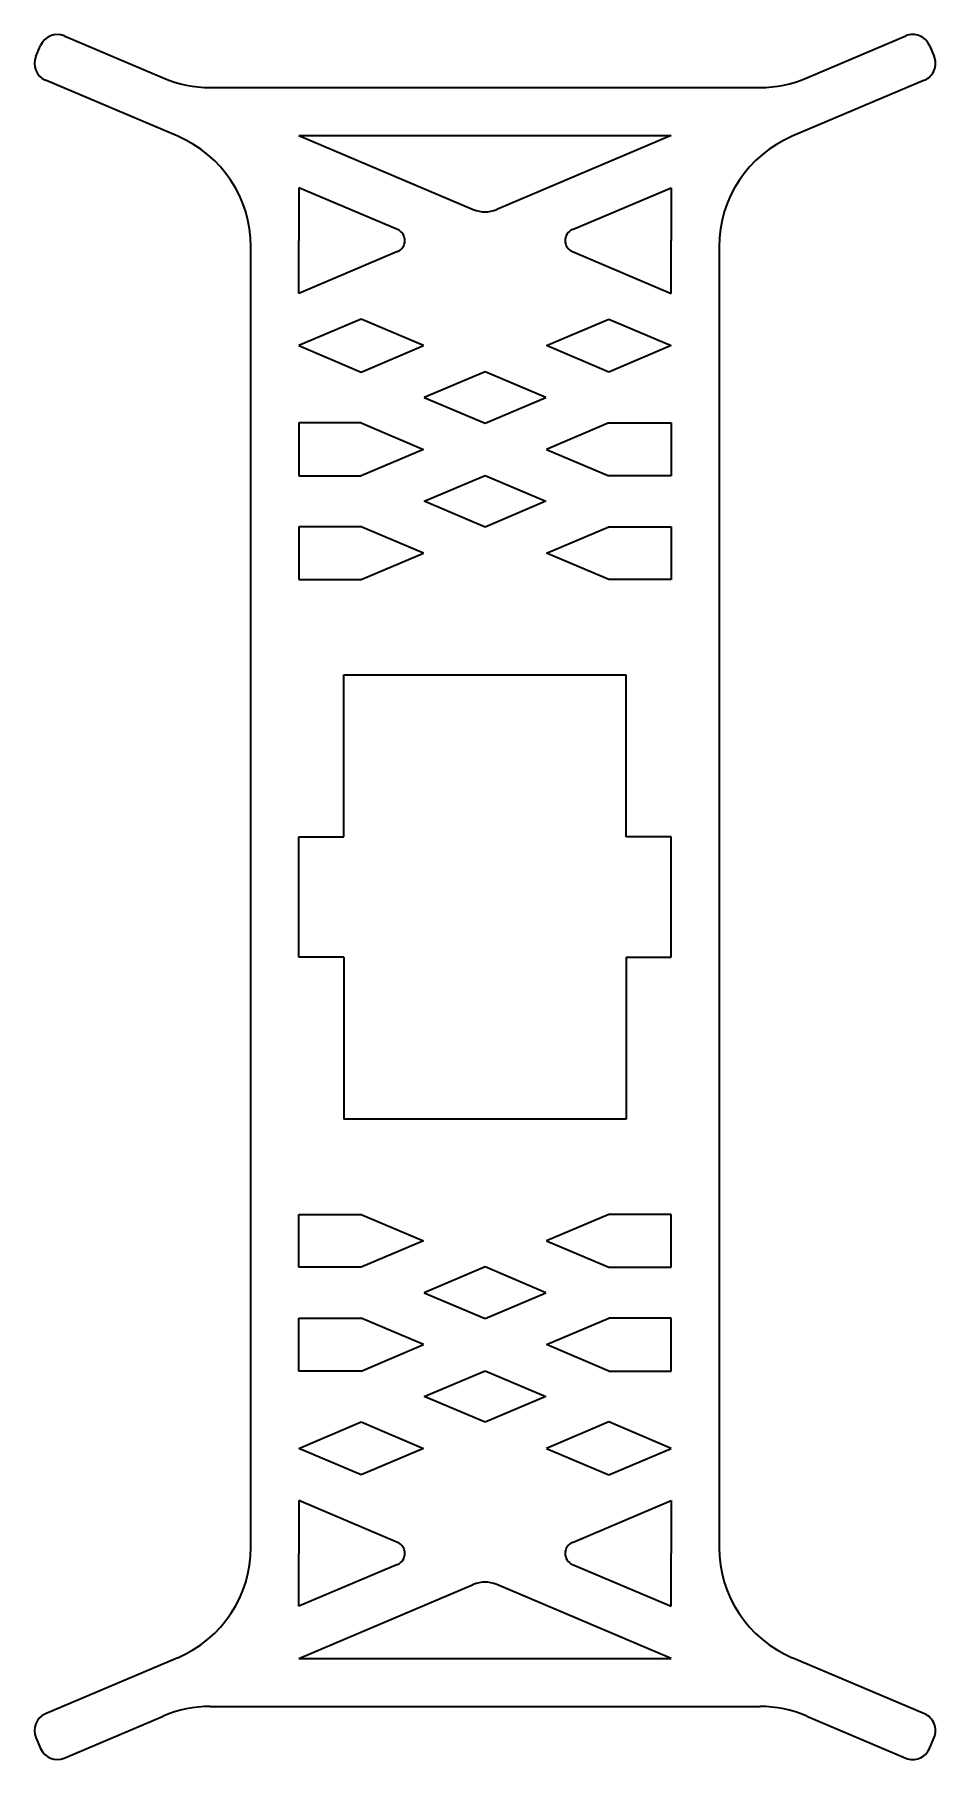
# Model space of a CAD drawing. Extents: x 30 to 180, y 5 to 292.
import ezdxf

# ---------------------------------------------------------------- set-up
doc = ezdxf.new("R2010")
doc.units = 0

msp = doc.modelspace()

# ---------------------------------------------------------------- linework, layer by layer
at = {"color": 7, "lineweight": 35, "ltscale": 0.05}
for p, q in [((30.186905, 288.563293), (30.968369, 290.404297)), ((179.031631, 290.404297), (179.813095, 288.563293)), ((30.186905, 8.436707), (30.968369, 6.595688)), ((179.031631, 6.595688), (179.813095, 8.436707))]:
    msp.add_line(p, q, dxfattribs=at)
at = {"color": 7, "lineweight": 35, "ltscale": 0.448274}
for p, q in [((34.902077, 291.993622), (51.407604, 284.987427)), ((158.592392, 284.987427), (175.097931, 291.993622)), ((34.902077, 5.006378), (51.407604, 12.012558)), ((158.592392, 12.012558), (175.097931, 5.006378))]:
    msp.add_line(p, q, dxfattribs=at)
at = {"color": 7, "lineweight": 35}
for p, q in [((53.814621, 275.274841), (31.776222, 284.629578)), ((178.223785, 284.629578), (156.185379, 275.274841)), ((59.222225, 283.397522), (150.777771, 283.397522)), ((74, 275.397552), (136, 275.397552)), ((74, 275.397552), (103.046341, 263.068115)), ((136, 275.397552), (106.953659, 263.068115)), ((66, 40.135254), (66, 256.864746)), ((144, 256.864746), (144, 40.135254)), ((81.5, 158.5), (81.5, 185.5)), ((81.5, 185.5), (128.5, 185.5)), ((128.5, 158.5), (128.5, 185.5)), ((74, 138.5), (74, 158.5)), ((136, 138.5), (136, 158.5)), ((81.5, 138.5), (81.5, 111.5)), ((128.5, 138.5), (128.5, 111.5)), ((128.5, 111.5), (81.5, 111.5)), ((74, 21.602455), (103.046341, 33.9319)), ((136, 21.602455), (106.953659, 33.9319)), ((53.814621, 21.725159), (31.776222, 12.370407)), ((74, 21.602455), (136, 21.602455)), ((178.223785, 12.370407), (156.185379, 21.725159)), ((59.222225, 13.602463), (150.777771, 13.602463))]:
    msp.add_line(p, q, dxfattribs=at)
at = {"color": 7, "lineweight": 35, "ltscale": 0.220332}
for p, q in [((74, 266.706665), (74, 257.893372)), ((136, 266.706665), (136, 257.893372)), ((74, 249.080109), (74, 257.893372)), ((136, 249.080109), (136, 257.893372)), ((74, 47.919899), (74, 39.106621)), ((136, 47.919899), (136, 39.106621)), ((74, 30.293343), (74, 39.106621)), ((136, 30.293343), (136, 39.106621))]:
    msp.add_line(p, q, dxfattribs=at)
at = {"color": 7, "lineweight": 35, "ltscale": 0.446104}
for p, q in [((90.425636, 259.734375), (74, 266.706665)), ((119.574364, 259.734375), (136, 266.706665)), ((90.425636, 256.052368), (74, 249.080109)), ((119.574364, 256.052368), (136, 249.080109)), ((90.425636, 40.947632), (74, 47.919899)), ((119.574364, 40.947632), (136, 47.919899)), ((90.425636, 37.26561), (74, 30.293343)), ((119.574364, 37.26561), (136, 30.293343))]:
    msp.add_line(p, q, dxfattribs=at)
at = {"color": 7, "lineweight": 35, "ltscale": 0.281951}
for p, q in [((84.3815, 244.795898), (74, 240.389221)), ((94.763, 240.389221), (84.3815, 244.795898)), ((115.237, 240.389221), (125.6185, 244.795898)), ((125.6185, 244.795898), (136, 240.389221)), ((74, 240.389221), (84.3815, 235.982544)), ((84.3815, 235.982544), (94.763, 240.389221)), ((125.6185, 235.982544), (115.237, 240.389221)), ((136, 240.389221), (125.6185, 235.982544)), ((84.3815, 227.500107), (94.763, 223.093414)), ((125.6185, 227.500107), (115.237, 223.093414)), ((94.763, 223.093414), (84.3815, 218.686737)), ((115.237, 223.093414), (125.6185, 218.686737)), ((94.763, 205.79805), (84.3815, 210.204742)), ((115.237, 205.79805), (125.6185, 210.204742)), ((84.3815, 201.391357), (94.763, 205.79805)), ((125.6185, 201.391357), (115.237, 205.79805)), ((84.3815, 95.608643), (94.763, 91.20195)), ((125.6185, 95.608643), (115.237, 91.20195)), ((94.763, 91.20195), (84.3815, 86.795265)), ((115.237, 91.20195), (125.6185, 86.795265)), ((94.763, 73.906578), (84.3815, 78.313271)), ((115.237, 73.906578), (125.6185, 78.313271)), ((84.3815, 69.499893), (94.763, 73.906578)), ((125.6185, 69.499893), (115.237, 73.906578)), ((74, 56.610779), (84.3815, 61.017464)), ((84.3815, 61.017464), (94.763, 56.610779)), ((125.6185, 61.017464), (115.237, 56.610779)), ((136, 56.610779), (125.6185, 61.017464)), ((84.3815, 52.204094), (74, 56.610779)), ((94.763, 56.610779), (84.3815, 52.204094)), ((115.237, 56.610779), (125.6185, 52.204094)), ((125.6185, 52.204094), (136, 56.610779))]:
    msp.add_line(p, q, dxfattribs=at)
at = {"color": 7, "lineweight": 35, "ltscale": 0.275277}
for p, q in [((105, 236.043686), (94.864258, 231.741318)), ((115.135742, 231.741318), (105, 236.043686)), ((94.864258, 231.741318), (105, 227.43895)), ((105, 227.43895), (115.135742, 231.741318)), ((94.864258, 214.445526), (105, 218.747894)), ((105, 218.747894), (115.135742, 214.445526)), ((105, 210.143158), (94.864258, 214.445526)), ((115.135742, 214.445526), (105, 210.143158)), ((105, 86.85685), (94.864258, 82.554482)), ((115.135742, 82.554482), (105, 86.85685)), ((94.864258, 82.554482), (105, 78.252113)), ((105, 78.252113), (115.135742, 82.554482)), ((94.864258, 65.258682), (105, 69.56105)), ((105, 69.56105), (115.135742, 65.258682)), ((105, 60.956314), (94.864258, 65.258682)), ((115.135742, 65.258682), (105, 60.956314))]:
    msp.add_line(p, q, dxfattribs=at)
at = {"color": 7, "lineweight": 35, "ltscale": 0.220334}
for p, q in [((74, 227.500107), (74, 218.686737)), ((136, 227.500107), (136, 218.686737)), ((74, 86.795265), (74, 95.608643)), ((136, 86.795265), (136, 95.608643)), ((74, 69.499893), (74, 78.313271)), ((136, 69.499893), (136, 78.313271))]:
    msp.add_line(p, q, dxfattribs=at)
at = {"color": 7, "lineweight": 35, "ltscale": 0.259538}
for p, q in [((84.3815, 227.500107), (74, 227.500107)), ((125.6185, 227.500107), (136, 227.500107)), ((74, 218.686737), (84.3815, 218.686737)), ((136, 218.686737), (125.6185, 218.686737)), ((84.3815, 210.204742), (74, 210.204742)), ((125.6185, 210.204742), (136, 210.204742)), ((74, 201.391357), (84.3815, 201.391357)), ((136, 201.391357), (125.6185, 201.391357)), ((74, 95.608643), (84.3815, 95.608643)), ((136, 95.608643), (125.6185, 95.608643)), ((84.3815, 86.795265), (74, 86.795265)), ((125.6185, 86.795265), (136, 86.795265)), ((74, 78.313271), (84.3815, 78.313271)), ((136, 78.313271), (125.6185, 78.313271)), ((84.3815, 69.499893), (74, 69.499893)), ((125.6185, 69.499893), (136, 69.499893))]:
    msp.add_line(p, q, dxfattribs=at)
at = {"color": 7, "lineweight": 35, "ltscale": 0.220335}
for p, q in [((74, 210.204742), (74, 201.391357)), ((136, 210.204742), (136, 201.391357))]:
    msp.add_line(p, q, dxfattribs=at)
at = {"color": 7, "lineweight": 35, "ltscale": 0.1875}
for p, q in [((74, 158.5), (81.5, 158.5)), ((136, 158.5), (128.5, 158.5)), ((81.5, 138.5), (74, 138.5)), ((128.5, 138.5), (136, 138.5))]:
    msp.add_line(p, q, dxfattribs=at)
at = {"color": 7, "lineweight": 35}
for centre, radius, start, end in [((33.729881, 289.232117), 3, 67.000003, 156.999999), ((176.270111, 289.232117), 3, 23, 113.000002), ((32.948418, 287.391113), 3, 156.999999, 246.999998), ((177.051575, 287.391113), 3, 292.999997, 23), ((59.222225, 303.397522), 20, 246.999998, 269.999997), ((150.777771, 303.397522), 20, 269.999997, 292.999997), ((46, 256.864746), 20, 0, 67.000003), ((164, 256.864746), 20, 113.000002, 180.000005), ((105, 267.670624), 5, 246.999998, 292.999997), ((89.644173, 257.893372), 2, 292.999997, 67.000003), ((120.355827, 257.893372), 2, 113.000002, 246.999998), ((89.644173, 39.106621), 2, 292.999997, 67.000003), ((120.355827, 39.106621), 2, 113.000002, 246.999998), ((46, 40.135254), 20, 292.999997, 360), ((164, 40.135254), 20, 180.000005, 246.999998), ((105, 29.329376), 5, 67.000003, 113.000002), ((32.948418, 9.608902), 3, 113.000002, 203.000001), ((59.222225, -6.397537), 20, 90.000003, 113.000002), ((150.777771, -6.397537), 20, 67.000003, 90.000003), ((177.051575, 9.608902), 3, 337, 67.000003), ((33.729881, 7.767883), 3, 203.000001, 292.999997), ((176.270111, 7.767883), 3, 246.999998, 337)]:
    msp.add_arc(centre, radius, start, end, dxfattribs=at)

doc.saveas('drawing.dxf')
